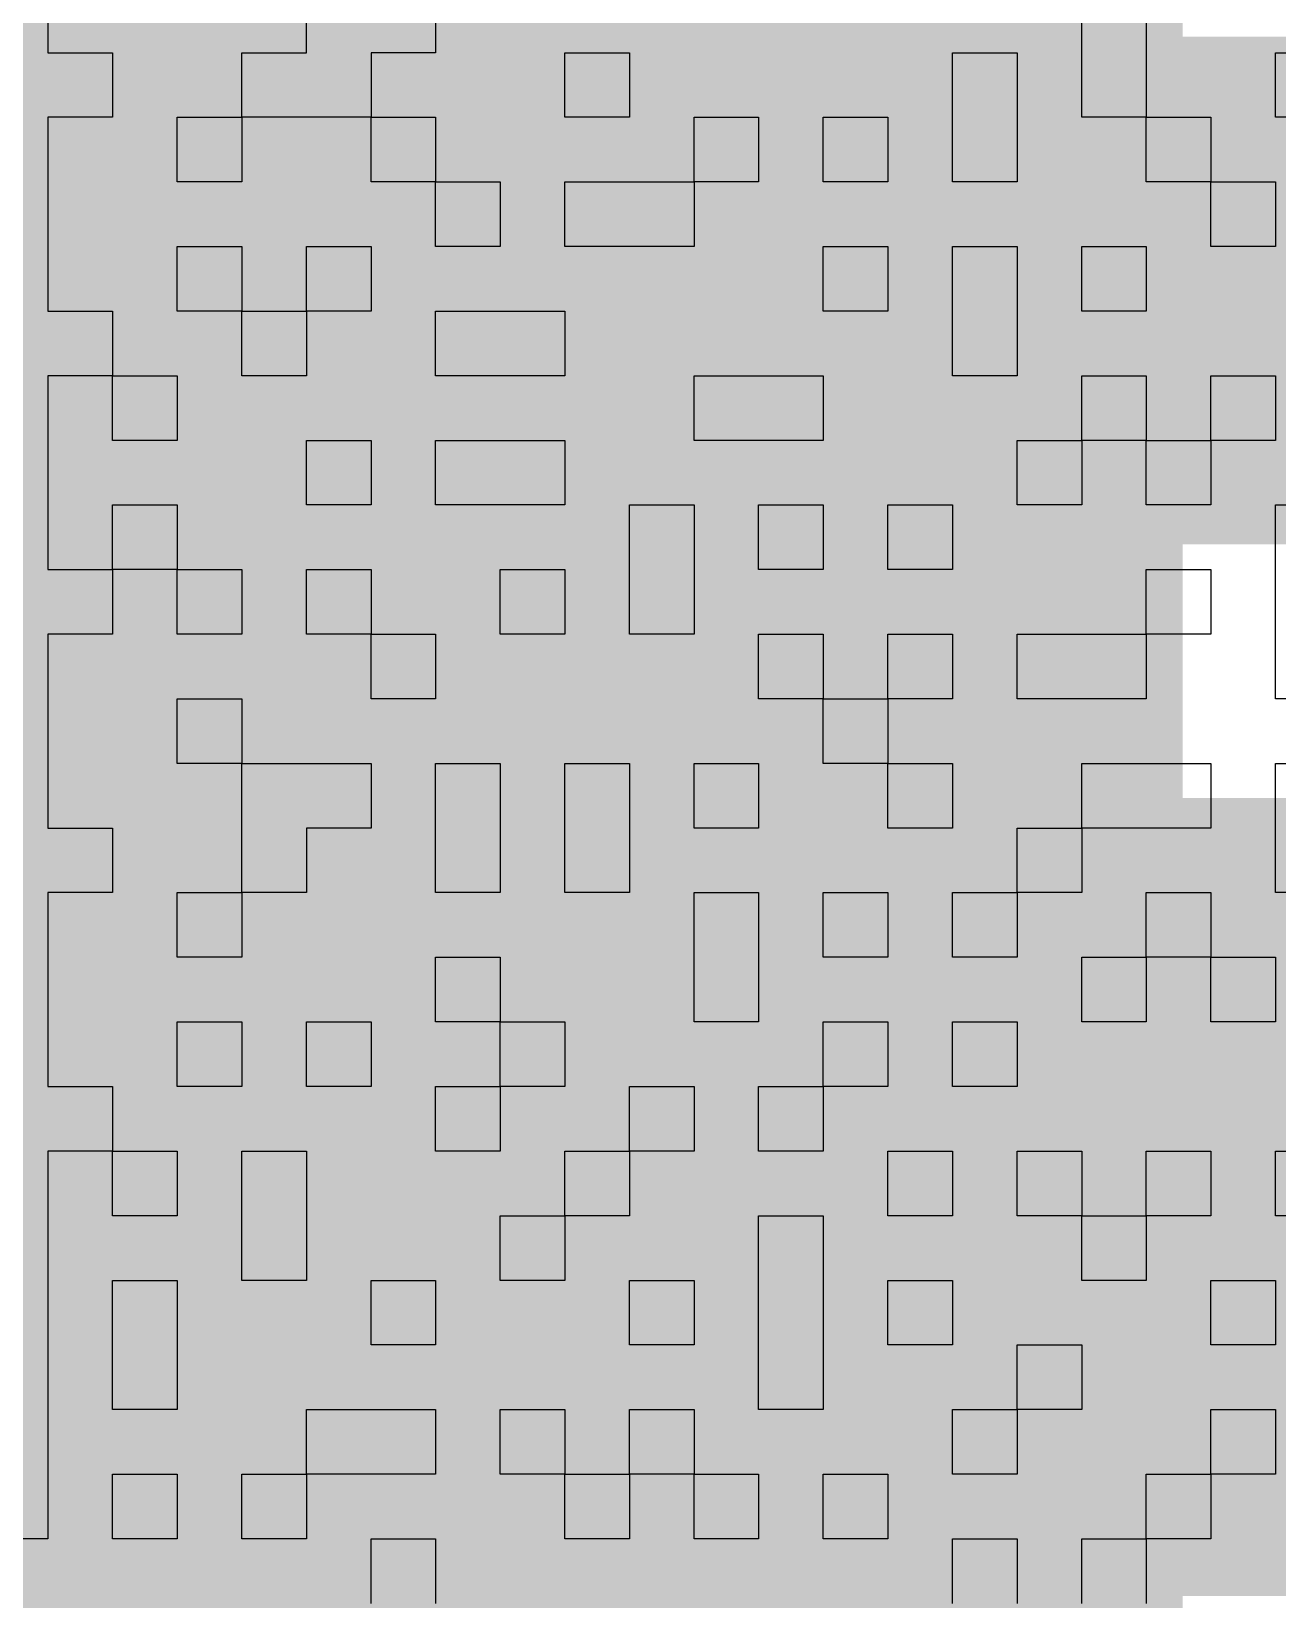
# Model space of a CAD drawing. Header units: millimetres. Extents: x 3.06 to 5.82, y 1.29 to 3.84.
# Drawn here: x 4.89262 to 4.92699, y 2.9969 to 3.04014 of the extents above; entities that cross this region are included whole.
import ezdxf

# ---------------------------------------------------------------- set-up
doc = ezdxf.new("R2010")
doc.units = ezdxf.units.MM
doc.header["$MEASUREMENT"] = 0
for name, color, linetype in [('BottomLayer', 5, 'Continuous'), ('BottomOverlay', 54, 'Continuous'), ('BottomSolder', 6, 'Continuous'), ('TopLayer', 1, 'Continuous'), ('TopPaste', 8, 'Continuous'), ('TopSolder', 216, 'Continuous')]:
    doc.layers.add(name, color=color, linetype=linetype)

# ---------------------------------------------------------------- blocks, each defined once
blk = doc.blocks.new('ESP32_WROOM_32__16MB__65')
at = {"layer": 'TopLayer'}
blk.add_solid([(-0.374016, -0.173031), (-0.295276, -0.173031), (-0.374016, -0.137598), (-0.295276, -0.137598)], dxfattribs=at)
at = {"layer": 'TopPaste'}
blk.add_solid([(-0.374016, -0.173031), (-0.295276, -0.173031), (-0.374016, -0.137598), (-0.295276, -0.137598)], dxfattribs=at)
at = {"layer": 'TopSolder'}
for points in [[(-0.378016, -0.127031), (-0.291276, -0.127031), (-0.378016, -0.083598), (-0.291276, -0.083598)], [(-0.378016, -0.177031), (-0.291276, -0.177031), (-0.378016, -0.133598), (-0.291276, -0.133598)]]:
    blk.add_solid(points, dxfattribs=at)

msp = doc.modelspace()

# ---------------------------------------------------------------- linework, layer by layer
at = {"layer": 'BottomLayer'}
for points, const_width in [([(4.833, 3.008506, -0.414214), (4.882494, 3.058)], 0.022), ([(4.855234, 3.012084, -0.201003), (4.898, 3.03)], 0.008), ([(4.862, 2.982165, -0.321682), (4.898, 3.008)], 0.022)]:
    msp.add_lwpolyline(points, format="xyb", dxfattribs=dict(at, const_width=const_width))
for points, const_width in [([(4.882494, 3.036), (4.934972, 3.036)], 0.008), ([(4.883597, 3.036), (4.890117, 3.02948)], 0.008), ([(4.896749, 3.029987), (4.902762, 3.036)], 0.008), ([(4.911881, 3.036), (4.917881, 3.03)], 0.008), ([(4.925046, 3.03), (4.931046, 3.036)], 0.008), ([(4.898, 3.03), (4.932972, 3.03)], 0.008), ([(4.898, 3.008), (4.939, 3.008)], 0.022)]:
    msp.add_lwpolyline(points, dxfattribs=dict(at, const_width=const_width))
for points, const_width in [([(4.900762, 3.036, 1), (4.904762, 3.036, 1)], 0.004), ([(4.909881, 3.036, 1), (4.913881, 3.036, 1)], 0.004), ([(4.894749, 3.029987, 1), (4.898749, 3.029987, 1)], 0.004), ([(4.896, 3.03, 1), (4.9, 3.03, 1)], 0.004), ([(4.896, 3.03, 1), (4.9, 3.03, 1)], 0.004), ([(4.915881, 3.03, 1), (4.919881, 3.03, 1)], 0.004), ([(4.923046, 3.03, 1), (4.927046, 3.03, 1)], 0.004), ([(4.888117, 3.02948, 1), (4.892117, 3.02948, 1)], 0.004), ([(4.8925, 3.008, 1), (4.9035, 3.008, 1)], 0.011), ([(4.8925, 3.008, 1), (4.9035, 3.008, 1)], 0.011)]:
    msp.add_lwpolyline(points, format="xyb", close=True, dxfattribs=dict(at, const_width=const_width))
at = {"layer": 'BottomOverlay'}
for p, q in [((4.893076, 3.041336), (4.893076, 3.039554)), ((4.900203, 3.039554), (4.900203, 3.041336)), ((4.903766, 3.041336), (4.903766, 3.039554)), ((4.921584, 3.039554), (4.921584, 3.041336)), ((4.923365, 3.041336), (4.923365, 3.039554)), ((4.893076, 3.039554), (4.894857, 3.039554)), ((4.894857, 3.039554), (4.894857, 3.037772)), ((4.898421, 3.037772), (4.898421, 3.039554)), ((4.898421, 3.039554), (4.900203, 3.039554)), ((4.903766, 3.039554), (4.901985, 3.039554)), ((4.901985, 3.039554), (4.901985, 3.037772)), ((4.90733, 3.037772), (4.90733, 3.039554)), ((4.90733, 3.039554), (4.909111, 3.039554)), ((4.909111, 3.039554), (4.909111, 3.037772)), ((4.91802, 3.037772), (4.91802, 3.039554)), ((4.91802, 3.039554), (4.919802, 3.039554)), ((4.919802, 3.039554), (4.919802, 3.037772)), ((4.921584, 3.037772), (4.921584, 3.039554)), ((4.923365, 3.039554), (4.923365, 3.037772)), ((4.926929, 3.037772), (4.926929, 3.039554)), ((4.926929, 3.039554), (4.928711, 3.039554)), ((4.894857, 3.037772), (4.893076, 3.037772)), ((4.893076, 3.037772), (4.893076, 3.035991)), ((4.896639, 3.035991), (4.896639, 3.037772)), ((4.896639, 3.037772), (4.898421, 3.037772)), ((4.901985, 3.037772), (4.898421, 3.037772)), ((4.898421, 3.037772), (4.898421, 3.035991)), ((4.901985, 3.035991), (4.901985, 3.037772)), ((4.901985, 3.037772), (4.903766, 3.037772)), ((4.903766, 3.037772), (4.903766, 3.035991)), ((4.909111, 3.037772), (4.90733, 3.037772)), ((4.910893, 3.035991), (4.910893, 3.037772)), ((4.910893, 3.037772), (4.912675, 3.037772)), ((4.912675, 3.037772), (4.912675, 3.035991)), ((4.914457, 3.035991), (4.914457, 3.037772)), ((4.914457, 3.037772), (4.916238, 3.037772)), ((4.916238, 3.037772), (4.916238, 3.035991)), ((4.91802, 3.035991), (4.91802, 3.037772)), ((4.919802, 3.037772), (4.919802, 3.035991)), ((4.923365, 3.037772), (4.921584, 3.037772)), ((4.923365, 3.035991), (4.923365, 3.037772)), ((4.923365, 3.037772), (4.925147, 3.037772)), ((4.925147, 3.037772), (4.925147, 3.035991)), ((4.928711, 3.037772), (4.926929, 3.037772)), ((4.893076, 3.035991), (4.893076, 3.034209)), ((4.898421, 3.035991), (4.896639, 3.035991)), ((4.903766, 3.035991), (4.901985, 3.035991)), ((4.903766, 3.034209), (4.903766, 3.035991)), ((4.903766, 3.035991), (4.905548, 3.035991)), ((4.905548, 3.035991), (4.905548, 3.034209)), ((4.90733, 3.034209), (4.90733, 3.035991)), ((4.90733, 3.035991), (4.910893, 3.035991)), ((4.912675, 3.035991), (4.910893, 3.035991)), ((4.910893, 3.035991), (4.910893, 3.034209)), ((4.916238, 3.035991), (4.914457, 3.035991)), ((4.919802, 3.035991), (4.91802, 3.035991)), ((4.925147, 3.035991), (4.923365, 3.035991)), ((4.925147, 3.034209), (4.925147, 3.035991)), ((4.925147, 3.035991), (4.926929, 3.035991)), ((4.926929, 3.035991), (4.926929, 3.034209)), ((4.893076, 3.034209), (4.893076, 3.032427)), ((4.896639, 3.032427), (4.896639, 3.034209)), ((4.896639, 3.034209), (4.898421, 3.034209)), ((4.898421, 3.034209), (4.898421, 3.032427)), ((4.900203, 3.032427), (4.900203, 3.034209)), ((4.900203, 3.034209), (4.901985, 3.034209)), ((4.901985, 3.034209), (4.901985, 3.032427)), ((4.905548, 3.034209), (4.903766, 3.034209)), ((4.910893, 3.034209), (4.90733, 3.034209)), ((4.914457, 3.032427), (4.914457, 3.034209)), ((4.914457, 3.034209), (4.916238, 3.034209)), ((4.916238, 3.034209), (4.916238, 3.032427)), ((4.91802, 3.032427), (4.91802, 3.034209)), ((4.91802, 3.034209), (4.919802, 3.034209)), ((4.919802, 3.034209), (4.919802, 3.032427)), ((4.921584, 3.032427), (4.921584, 3.034209)), ((4.921584, 3.034209), (4.923365, 3.034209)), ((4.923365, 3.034209), (4.923365, 3.032427)), ((4.926929, 3.034209), (4.925147, 3.034209)), ((4.893076, 3.032427), (4.894857, 3.032427)), ((4.894857, 3.032427), (4.894857, 3.030645)), ((4.898421, 3.032427), (4.896639, 3.032427)), ((4.898421, 3.030645), (4.898421, 3.032427)), ((4.898421, 3.032427), (4.900203, 3.032427)), ((4.901985, 3.032427), (4.900203, 3.032427)), ((4.900203, 3.032427), (4.900203, 3.030645)), ((4.903766, 3.030645), (4.903766, 3.032427)), ((4.903766, 3.032427), (4.90733, 3.032427)), ((4.90733, 3.032427), (4.90733, 3.030645)), ((4.916238, 3.032427), (4.914457, 3.032427)), ((4.91802, 3.030645), (4.91802, 3.032427)), ((4.919802, 3.032427), (4.919802, 3.030645)), ((4.923365, 3.032427), (4.921584, 3.032427)), ((4.894857, 3.030645), (4.893076, 3.030645)), ((4.893076, 3.030645), (4.893076, 3.028864)), ((4.894857, 3.028864), (4.894857, 3.030645)), ((4.894857, 3.030645), (4.896639, 3.030645)), ((4.896639, 3.030645), (4.896639, 3.028864)), ((4.900203, 3.030645), (4.898421, 3.030645)), ((4.90733, 3.030645), (4.903766, 3.030645)), ((4.910893, 3.028864), (4.910893, 3.030645)), ((4.910893, 3.030645), (4.914457, 3.030645)), ((4.914457, 3.030645), (4.914457, 3.028864)), ((4.919802, 3.030645), (4.91802, 3.030645)), ((4.921584, 3.028864), (4.921584, 3.030645)), ((4.921584, 3.030645), (4.923365, 3.030645)), ((4.923365, 3.030645), (4.923365, 3.028864)), ((4.925147, 3.028864), (4.925147, 3.030645)), ((4.925147, 3.030645), (4.926929, 3.030645)), ((4.926929, 3.030645), (4.926929, 3.028864)), ((4.893076, 3.028864), (4.893076, 3.027082)), ((4.896639, 3.028864), (4.894857, 3.028864)), ((4.900203, 3.027082), (4.900203, 3.028864)), ((4.900203, 3.028864), (4.901985, 3.028864)), ((4.901985, 3.028864), (4.901985, 3.027082)), ((4.903766, 3.027082), (4.903766, 3.028864)), ((4.903766, 3.028864), (4.90733, 3.028864)), ((4.90733, 3.028864), (4.90733, 3.027082)), ((4.914457, 3.028864), (4.910893, 3.028864)), ((4.919802, 3.027082), (4.919802, 3.028864)), ((4.919802, 3.028864), (4.921584, 3.028864)), ((4.923365, 3.028864), (4.921584, 3.028864)), ((4.921584, 3.028864), (4.921584, 3.027082)), ((4.923365, 3.027082), (4.923365, 3.028864)), ((4.923365, 3.028864), (4.925147, 3.028864)), ((4.926929, 3.028864), (4.925147, 3.028864)), ((4.925147, 3.028864), (4.925147, 3.027082)), ((4.893076, 3.027082), (4.893076, 3.0253)), ((4.894857, 3.0253), (4.894857, 3.027082)), ((4.894857, 3.027082), (4.896639, 3.027082)), ((4.896639, 3.027082), (4.896639, 3.0253)), ((4.901985, 3.027082), (4.900203, 3.027082)), ((4.90733, 3.027082), (4.903766, 3.027082)), ((4.909111, 3.0253), (4.909111, 3.027082)), ((4.909111, 3.027082), (4.910893, 3.027082)), ((4.910893, 3.027082), (4.910893, 3.0253)), ((4.912675, 3.0253), (4.912675, 3.027082)), ((4.912675, 3.027082), (4.914457, 3.027082)), ((4.914457, 3.027082), (4.914457, 3.0253)), ((4.916238, 3.0253), (4.916238, 3.027082)), ((4.916238, 3.027082), (4.91802, 3.027082)), ((4.91802, 3.027082), (4.91802, 3.0253)), ((4.921584, 3.027082), (4.919802, 3.027082)), ((4.925147, 3.027082), (4.923365, 3.027082)), ((4.926929, 3.0253), (4.926929, 3.027082)), ((4.926929, 3.027082), (4.928711, 3.027082)), ((4.893076, 3.0253), (4.894857, 3.0253)), ((4.896639, 3.0253), (4.894857, 3.0253)), ((4.894857, 3.0253), (4.894857, 3.023518)), ((4.896639, 3.023518), (4.896639, 3.0253)), ((4.896639, 3.0253), (4.898421, 3.0253)), ((4.898421, 3.0253), (4.898421, 3.023518)), ((4.900203, 3.023518), (4.900203, 3.0253)), ((4.900203, 3.0253), (4.901985, 3.0253)), ((4.901985, 3.0253), (4.901985, 3.023518)), ((4.905548, 3.023518), (4.905548, 3.0253)), ((4.905548, 3.0253), (4.90733, 3.0253)), ((4.90733, 3.0253), (4.90733, 3.023518)), ((4.909111, 3.023518), (4.909111, 3.0253)), ((4.910893, 3.0253), (4.910893, 3.023518)), ((4.914457, 3.0253), (4.912675, 3.0253)), ((4.91802, 3.0253), (4.916238, 3.0253)), ((4.923365, 3.023518), (4.923365, 3.0253)), ((4.923365, 3.0253), (4.925147, 3.0253)), ((4.925147, 3.0253), (4.925147, 3.023518)), ((4.926929, 3.023518), (4.926929, 3.0253)), ((4.894857, 3.023518), (4.893076, 3.023518)), ((4.893076, 3.023518), (4.893076, 3.021737)), ((4.898421, 3.023518), (4.896639, 3.023518)), ((4.901985, 3.023518), (4.900203, 3.023518)), ((4.901985, 3.021737), (4.901985, 3.023518)), ((4.901985, 3.023518), (4.903766, 3.023518)), ((4.903766, 3.023518), (4.903766, 3.021737)), ((4.90733, 3.023518), (4.905548, 3.023518)), ((4.910893, 3.023518), (4.909111, 3.023518)), ((4.912675, 3.021737), (4.912675, 3.023518)), ((4.912675, 3.023518), (4.914457, 3.023518)), ((4.914457, 3.023518), (4.914457, 3.021737)), ((4.916238, 3.021737), (4.916238, 3.023518)), ((4.916238, 3.023518), (4.91802, 3.023518)), ((4.91802, 3.023518), (4.91802, 3.021737)), ((4.919802, 3.021737), (4.919802, 3.023518)), ((4.919802, 3.023518), (4.923365, 3.023518)), ((4.925147, 3.023518), (4.923365, 3.023518)), ((4.923365, 3.023518), (4.923365, 3.021737)), ((4.926929, 3.021737), (4.926929, 3.023518)), ((4.893076, 3.021737), (4.893076, 3.019955)), ((4.896639, 3.019955), (4.896639, 3.021737)), ((4.896639, 3.021737), (4.898421, 3.021737)), ((4.898421, 3.021737), (4.898421, 3.019955)), ((4.903766, 3.021737), (4.901985, 3.021737)), ((4.914457, 3.021737), (4.912675, 3.021737)), ((4.914457, 3.019955), (4.914457, 3.021737)), ((4.914457, 3.021737), (4.916238, 3.021737)), ((4.91802, 3.021737), (4.916238, 3.021737)), ((4.916238, 3.021737), (4.916238, 3.019955)), ((4.923365, 3.021737), (4.919802, 3.021737)), ((4.928711, 3.021737), (4.926929, 3.021737)), ((4.893076, 3.019955), (4.893076, 3.018173)), ((4.898421, 3.019955), (4.896639, 3.019955)), ((4.898421, 3.018173), (4.898421, 3.019955)), ((4.898421, 3.019955), (4.901985, 3.019955)), ((4.901985, 3.019955), (4.901985, 3.018173)), ((4.903766, 3.018173), (4.903766, 3.019955)), ((4.903766, 3.019955), (4.905548, 3.019955)), ((4.905548, 3.019955), (4.905548, 3.018173)), ((4.90733, 3.018173), (4.90733, 3.019955)), ((4.90733, 3.019955), (4.909111, 3.019955)), ((4.909111, 3.019955), (4.909111, 3.018173)), ((4.910893, 3.018173), (4.910893, 3.019955)), ((4.910893, 3.019955), (4.912675, 3.019955)), ((4.912675, 3.019955), (4.912675, 3.018173)), ((4.916238, 3.019955), (4.914457, 3.019955)), ((4.916238, 3.018173), (4.916238, 3.019955)), ((4.916238, 3.019955), (4.91802, 3.019955)), ((4.91802, 3.019955), (4.91802, 3.018173)), ((4.921584, 3.018173), (4.921584, 3.019955)), ((4.921584, 3.019955), (4.925147, 3.019955)), ((4.925147, 3.019955), (4.925147, 3.018173)), ((4.926929, 3.018173), (4.926929, 3.019955)), ((4.926929, 3.019955), (4.928711, 3.019955)), ((4.893076, 3.018173), (4.894857, 3.018173)), ((4.894857, 3.018173), (4.894857, 3.016392)), ((4.898421, 3.016392), (4.898421, 3.018173)), ((4.901985, 3.018173), (4.900203, 3.018173)), ((4.900203, 3.018173), (4.900203, 3.016392)), ((4.903766, 3.016392), (4.903766, 3.018173)), ((4.905548, 3.018173), (4.905548, 3.016392)), ((4.90733, 3.016392), (4.90733, 3.018173)), ((4.909111, 3.018173), (4.909111, 3.016392)), ((4.912675, 3.018173), (4.910893, 3.018173)), ((4.91802, 3.018173), (4.916238, 3.018173)), ((4.919802, 3.016392), (4.919802, 3.018173)), ((4.919802, 3.018173), (4.921584, 3.018173)), ((4.925147, 3.018173), (4.921584, 3.018173)), ((4.921584, 3.018173), (4.921584, 3.016392)), ((4.926929, 3.016392), (4.926929, 3.018173)), ((4.894857, 3.016392), (4.893076, 3.016392)), ((4.893076, 3.016392), (4.893076, 3.01461)), ((4.896639, 3.01461), (4.896639, 3.016392)), ((4.896639, 3.016392), (4.898421, 3.016392)), ((4.900203, 3.016392), (4.898421, 3.016392)), ((4.898421, 3.016392), (4.898421, 3.01461)), ((4.905548, 3.016392), (4.903766, 3.016392)), ((4.909111, 3.016392), (4.90733, 3.016392)), ((4.910893, 3.01461), (4.910893, 3.016392)), ((4.910893, 3.016392), (4.912675, 3.016392)), ((4.912675, 3.016392), (4.912675, 3.01461)), ((4.914457, 3.01461), (4.914457, 3.016392)), ((4.914457, 3.016392), (4.916238, 3.016392)), ((4.916238, 3.016392), (4.916238, 3.01461)), ((4.91802, 3.01461), (4.91802, 3.016392)), ((4.91802, 3.016392), (4.919802, 3.016392)), ((4.921584, 3.016392), (4.919802, 3.016392)), ((4.919802, 3.016392), (4.919802, 3.01461)), ((4.923365, 3.01461), (4.923365, 3.016392)), ((4.923365, 3.016392), (4.925147, 3.016392)), ((4.925147, 3.016392), (4.925147, 3.01461)), ((4.928711, 3.016392), (4.926929, 3.016392)), ((4.893076, 3.01461), (4.893076, 3.012828)), ((4.898421, 3.01461), (4.896639, 3.01461)), ((4.903766, 3.012828), (4.903766, 3.01461)), ((4.903766, 3.01461), (4.905548, 3.01461)), ((4.905548, 3.01461), (4.905548, 3.012828)), ((4.910893, 3.012828), (4.910893, 3.01461)), ((4.912675, 3.01461), (4.912675, 3.012828)), ((4.916238, 3.01461), (4.914457, 3.01461)), ((4.919802, 3.01461), (4.91802, 3.01461)), ((4.921584, 3.012828), (4.921584, 3.01461)), ((4.921584, 3.01461), (4.923365, 3.01461)), ((4.925147, 3.01461), (4.923365, 3.01461)), ((4.923365, 3.01461), (4.923365, 3.012828)), ((4.925147, 3.012828), (4.925147, 3.01461)), ((4.925147, 3.01461), (4.926929, 3.01461)), ((4.926929, 3.01461), (4.926929, 3.012828)), ((4.893076, 3.012828), (4.893076, 3.011046)), ((4.896639, 3.011046), (4.896639, 3.012828)), ((4.896639, 3.012828), (4.898421, 3.012828)), ((4.898421, 3.012828), (4.898421, 3.011046)), ((4.900203, 3.011046), (4.900203, 3.012828)), ((4.900203, 3.012828), (4.901985, 3.012828)), ((4.901985, 3.012828), (4.901985, 3.011046)), ((4.905548, 3.012828), (4.903766, 3.012828)), ((4.905548, 3.011046), (4.905548, 3.012828)), ((4.905548, 3.012828), (4.90733, 3.012828)), ((4.90733, 3.012828), (4.90733, 3.011046)), ((4.912675, 3.012828), (4.910893, 3.012828)), ((4.914457, 3.011046), (4.914457, 3.012828)), ((4.914457, 3.012828), (4.916238, 3.012828)), ((4.916238, 3.012828), (4.916238, 3.011046)), ((4.91802, 3.011046), (4.91802, 3.012828)), ((4.91802, 3.012828), (4.919802, 3.012828)), ((4.919802, 3.012828), (4.919802, 3.011046)), ((4.923365, 3.012828), (4.921584, 3.012828)), ((4.926929, 3.012828), (4.925147, 3.012828)), ((4.893076, 3.011046), (4.894857, 3.011046)), ((4.894857, 3.011046), (4.894857, 3.009265)), ((4.898421, 3.011046), (4.896639, 3.011046)), ((4.901985, 3.011046), (4.900203, 3.011046)), ((4.903766, 3.009265), (4.903766, 3.011046)), ((4.903766, 3.011046), (4.905548, 3.011046)), ((4.90733, 3.011046), (4.905548, 3.011046)), ((4.905548, 3.011046), (4.905548, 3.009265)), ((4.909111, 3.009265), (4.909111, 3.011046)), ((4.909111, 3.011046), (4.910893, 3.011046)), ((4.910893, 3.011046), (4.910893, 3.009265)), ((4.912675, 3.009265), (4.912675, 3.011046)), ((4.912675, 3.011046), (4.914457, 3.011046)), ((4.916238, 3.011046), (4.914457, 3.011046)), ((4.914457, 3.011046), (4.914457, 3.009265)), ((4.919802, 3.011046), (4.91802, 3.011046)), ((4.894857, 3.009265), (4.893076, 3.009265)), ((4.893076, 3.009265), (4.893076, 3.007483)), ((4.894857, 3.007483), (4.894857, 3.009265)), ((4.894857, 3.009265), (4.896639, 3.009265)), ((4.896639, 3.009265), (4.896639, 3.007483)), ((4.898421, 3.007483), (4.898421, 3.009265)), ((4.898421, 3.009265), (4.900203, 3.009265)), ((4.900203, 3.009265), (4.900203, 3.007483)), ((4.905548, 3.009265), (4.903766, 3.009265)), ((4.90733, 3.007483), (4.90733, 3.009265)), ((4.90733, 3.009265), (4.909111, 3.009265)), ((4.910893, 3.009265), (4.909111, 3.009265)), ((4.909111, 3.009265), (4.909111, 3.007483)), ((4.914457, 3.009265), (4.912675, 3.009265)), ((4.916238, 3.007483), (4.916238, 3.009265)), ((4.916238, 3.009265), (4.91802, 3.009265)), ((4.91802, 3.009265), (4.91802, 3.007483)), ((4.919802, 3.007483), (4.919802, 3.009265)), ((4.919802, 3.009265), (4.921584, 3.009265)), ((4.921584, 3.009265), (4.921584, 3.007483)), ((4.923365, 3.007483), (4.923365, 3.009265)), ((4.923365, 3.009265), (4.925147, 3.009265)), ((4.925147, 3.009265), (4.925147, 3.007483)), ((4.926929, 3.007483), (4.926929, 3.009265)), ((4.926929, 3.009265), (4.928711, 3.009265)), ((4.893076, 3.007483), (4.893076, 3.005701)), ((4.896639, 3.007483), (4.894857, 3.007483)), ((4.898421, 3.005701), (4.898421, 3.007483)), ((4.900203, 3.007483), (4.900203, 3.005701)), ((4.905548, 3.005701), (4.905548, 3.007483)), ((4.905548, 3.007483), (4.90733, 3.007483)), ((4.909111, 3.007483), (4.90733, 3.007483)), ((4.90733, 3.007483), (4.90733, 3.005701)), ((4.912675, 3.005701), (4.912675, 3.007483)), ((4.912675, 3.007483), (4.914457, 3.007483)), ((4.914457, 3.007483), (4.914457, 3.005701)), ((4.91802, 3.007483), (4.916238, 3.007483)), ((4.921584, 3.007483), (4.919802, 3.007483)), ((4.921584, 3.005701), (4.921584, 3.007483)), ((4.921584, 3.007483), (4.923365, 3.007483)), ((4.925147, 3.007483), (4.923365, 3.007483)), ((4.923365, 3.007483), (4.923365, 3.005701)), ((4.928711, 3.007483), (4.926929, 3.007483)), ((4.893076, 3.005701), (4.893076, 3.003919)), ((4.894857, 3.003919), (4.894857, 3.005701)), ((4.894857, 3.005701), (4.896639, 3.005701)), ((4.896639, 3.005701), (4.896639, 3.003919)), ((4.900203, 3.005701), (4.898421, 3.005701)), ((4.901985, 3.003919), (4.901985, 3.005701)), ((4.901985, 3.005701), (4.903766, 3.005701)), ((4.903766, 3.005701), (4.903766, 3.003919)), ((4.90733, 3.005701), (4.905548, 3.005701)), ((4.909111, 3.003919), (4.909111, 3.005701)), ((4.909111, 3.005701), (4.910893, 3.005701)), ((4.910893, 3.005701), (4.910893, 3.003919)), ((4.912675, 3.003919), (4.912675, 3.005701)), ((4.914457, 3.005701), (4.914457, 3.003919)), ((4.916238, 3.003919), (4.916238, 3.005701)), ((4.916238, 3.005701), (4.91802, 3.005701)), ((4.91802, 3.005701), (4.91802, 3.003919)), ((4.923365, 3.005701), (4.921584, 3.005701)), ((4.925147, 3.003919), (4.925147, 3.005701)), ((4.925147, 3.005701), (4.926929, 3.005701)), ((4.926929, 3.005701), (4.926929, 3.003919)), ((4.893076, 3.003919), (4.893076, 3.002138)), ((4.894857, 3.002138), (4.894857, 3.003919)), ((4.896639, 3.003919), (4.896639, 3.002138)), ((4.903766, 3.003919), (4.901985, 3.003919)), ((4.910893, 3.003919), (4.909111, 3.003919)), ((4.912675, 3.002138), (4.912675, 3.003919)), ((4.914457, 3.003919), (4.914457, 3.002138)), ((4.91802, 3.003919), (4.916238, 3.003919)), ((4.919802, 3.002138), (4.919802, 3.003919)), ((4.919802, 3.003919), (4.921584, 3.003919)), ((4.921584, 3.003919), (4.921584, 3.002138)), ((4.926929, 3.003919), (4.925147, 3.003919)), ((4.893076, 3.002138), (4.893076, 3.000356)), ((4.896639, 3.002138), (4.894857, 3.002138)), ((4.900203, 3.000356), (4.900203, 3.002138)), ((4.900203, 3.002138), (4.903766, 3.002138)), ((4.903766, 3.002138), (4.903766, 3.000356)), ((4.905548, 3.000356), (4.905548, 3.002138)), ((4.905548, 3.002138), (4.90733, 3.002138)), ((4.90733, 3.002138), (4.90733, 3.000356)), ((4.909111, 3.000356), (4.909111, 3.002138)), ((4.909111, 3.002138), (4.910893, 3.002138)), ((4.910893, 3.002138), (4.910893, 3.000356)), ((4.914457, 3.002138), (4.912675, 3.002138)), ((4.91802, 3.000356), (4.91802, 3.002138)), ((4.91802, 3.002138), (4.919802, 3.002138)), ((4.921584, 3.002138), (4.919802, 3.002138)), ((4.919802, 3.002138), (4.919802, 3.000356)), ((4.925147, 3.000356), (4.925147, 3.002138)), ((4.925147, 3.002138), (4.926929, 3.002138)), ((4.926929, 3.002138), (4.926929, 3.000356)), ((4.893076, 3.000356), (4.893076, 2.998574)), ((4.894857, 2.998574), (4.894857, 3.000356)), ((4.894857, 3.000356), (4.896639, 3.000356)), ((4.896639, 3.000356), (4.896639, 2.998574)), ((4.898421, 2.998574), (4.898421, 3.000356)), ((4.898421, 3.000356), (4.900203, 3.000356)), ((4.903766, 3.000356), (4.900203, 3.000356)), ((4.900203, 3.000356), (4.900203, 2.998574)), ((4.90733, 3.000356), (4.905548, 3.000356)), ((4.90733, 2.998574), (4.90733, 3.000356)), ((4.90733, 3.000356), (4.909111, 3.000356)), ((4.910893, 3.000356), (4.909111, 3.000356)), ((4.909111, 3.000356), (4.909111, 2.998574)), ((4.910893, 2.998574), (4.910893, 3.000356)), ((4.910893, 3.000356), (4.912675, 3.000356)), ((4.912675, 3.000356), (4.912675, 2.998574)), ((4.914457, 2.998574), (4.914457, 3.000356)), ((4.914457, 3.000356), (4.916238, 3.000356)), ((4.916238, 3.000356), (4.916238, 2.998574)), ((4.919802, 3.000356), (4.91802, 3.000356)), ((4.923365, 2.998574), (4.923365, 3.000356)), ((4.923365, 3.000356), (4.925147, 3.000356)), ((4.926929, 3.000356), (4.925147, 3.000356)), ((4.925147, 3.000356), (4.925147, 2.998574)), ((4.893076, 2.998574), (4.887731, 2.998574)), ((4.896639, 2.998574), (4.894857, 2.998574)), ((4.900203, 2.998574), (4.898421, 2.998574)), ((4.901985, 2.996792), (4.901985, 2.998574)), ((4.901985, 2.998574), (4.903766, 2.998574)), ((4.903766, 2.998574), (4.903766, 2.996792)), ((4.909111, 2.998574), (4.90733, 2.998574)), ((4.912675, 2.998574), (4.910893, 2.998574)), ((4.916238, 2.998574), (4.914457, 2.998574)), ((4.91802, 2.996792), (4.91802, 2.998574)), ((4.91802, 2.998574), (4.919802, 2.998574)), ((4.919802, 2.998574), (4.919802, 2.996792)), ((4.921584, 2.996792), (4.921584, 2.998574)), ((4.921584, 2.998574), (4.923365, 2.998574)), ((4.925147, 2.998574), (4.923365, 2.998574)), ((4.923365, 2.998574), (4.923365, 2.996792))]:
    msp.add_line(p, q, dxfattribs=at)
at = {"layer": 'BottomSolder', "const_width": 0.015811}
msp.add_lwpolyline([(4.931095, 3.008, 1), (4.946905, 3.008, 1)], format="xyb", close=True, dxfattribs=at)
at = {"layer": 'TopLayer', "const_width": 0.022}
msp.add_lwpolyline([(4.881, 3.008), (4.939, 3.008)], dxfattribs=at)
at = {"layer": 'TopSolder', "const_width": 0.015811}
msp.add_lwpolyline([(4.931095, 3.008, 1), (4.946905, 3.008, 1)], format="xyb", close=True, dxfattribs=at)

# ---------------------------------------------------------------- block references
at = {"rotation": 360}
msp.add_blockref('ESP32_WROOM_32__16MB__65', (5.215646, 3.163315), dxfattribs=at)

doc.saveas('drawing.dxf')
